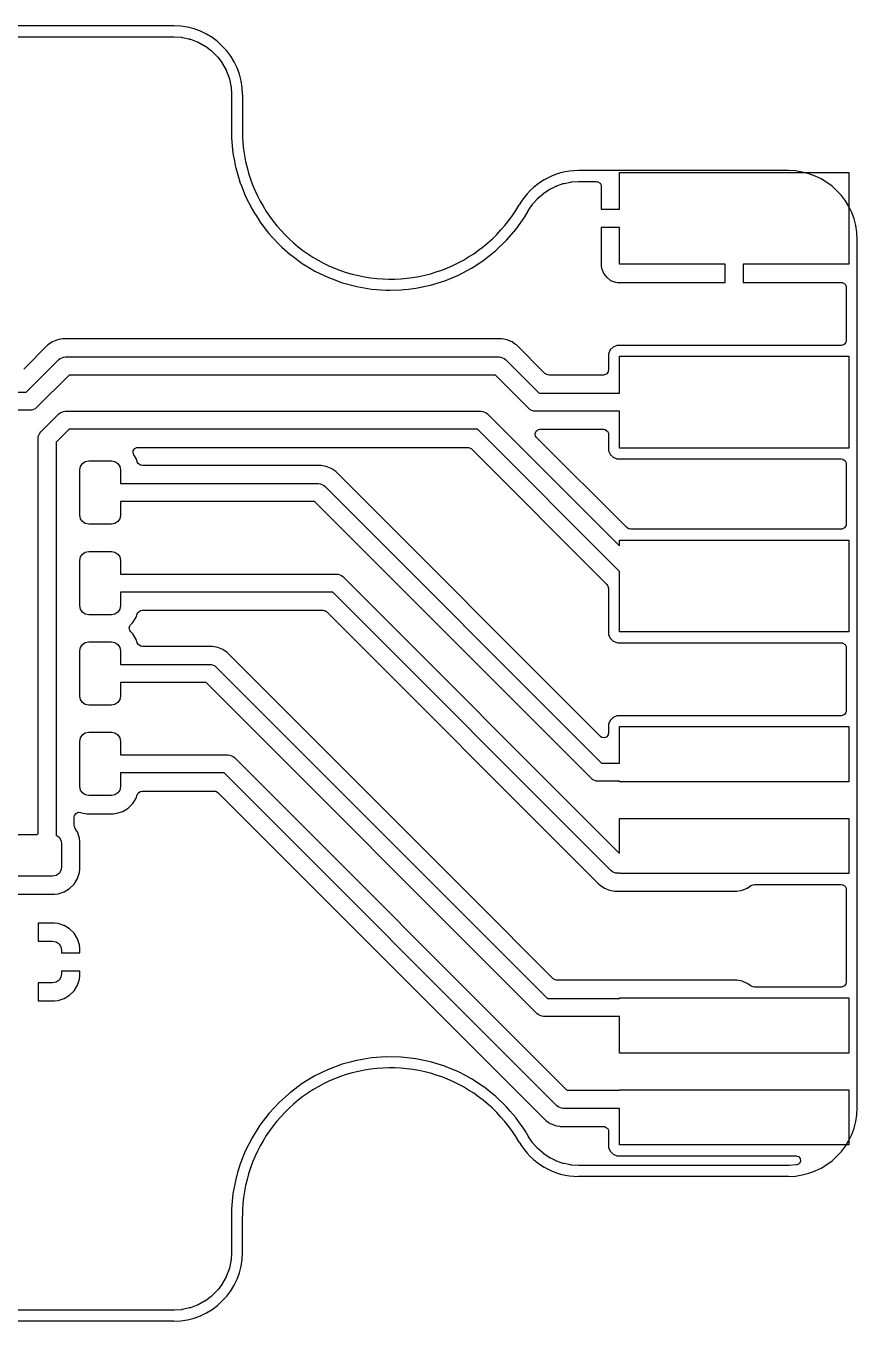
# Model space of a CAD drawing. Header units: millimetres. Extents: x 117.1 to 182.9, y -117.9 to -82.1.
# Drawn here: x 159.91 to 182.9, y -117.9 to -82.1 of the extents above; entities that cross this region are included whole.
import ezdxf

# ---------------------------------------------------------------- set-up
doc = ezdxf.new("R2010")
doc.units = ezdxf.units.MM
for name, color, linetype, lineweight, true_color in [('cut_out', 174, 'CONTINUOUS', 25, 0x000080), ('trace_in', 6, 'CONTINUOUS', 25, 0xff00ff), ('trace_out', 214, 'CONTINUOUS', 25, 0x800080)]:
    doc.layers.add(name, color=color, linetype=linetype, lineweight=lineweight, true_color=true_color)

msp = doc.modelspace()

# ---------------------------------------------------------------- linework, layer by layer
at = {"layer": 'cut_out', "linetype": 'CONTINUOUS'}
for p, q in [((164, -82.1), (136, -82.1)), ((165.9, -84), (165.9, -85)), ((181, -86.1), (175.196152, -86.1)), ((182.9, -112), (182.9, -88)), ((181, -113.9), (175.196152, -113.9)), ((165.9, -116), (165.9, -115)), ((164, -117.9), (136, -117.9))]:
    msp.add_line(p, q, dxfattribs=at)
at = {"layer": 'cut_out'}
for centre, radius, start, end in [((164, -84), 1.9, 0, 90), ((170, -85), 4.1, -180, -30.0000011), ((175.1961, -87.9999), 1.899905, 89.9984318, 150.0018236), ((181, -88), 1.9, 0, 90), ((170, -115), 4.1, 30.0000011, 180), ((181, -112), 1.9, -90, 0), ((175.1962, -111.9998), 1.9002, -149.9954969, -90.0014473), ((164, -116), 1.9, -90, 0)]:
    msp.add_arc(centre, radius, start, end, dxfattribs=at)
at = {"layer": 'trace_in', "linetype": 'CONTINUOUS'}
for p, q in [((176.325, -87.67), (175.825, -87.67)), ((175.825, -87.67), (175.825, -88.737852)), ((176.325, -88.69), (176.325, -87.67)), ((175.825, -88.737852), (175.8314, -88.79737)), ((179.25, -88.69), (176.325, -88.69)), ((179.25, -89.19), (179.25, -88.69)), ((175.8314, -88.79737), (175.831402, -88.797377)), ((175.831402, -88.797377), (175.846724, -88.838457)), ((175.846724, -88.838457), (175.881645, -88.932086)), ((175.881645, -88.932086), (175.881649, -88.932093)), ((175.881649, -88.932093), (175.922585, -88.986776)), ((175.922585, -88.986776), (175.967807, -89.047185)), ((175.967807, -89.047185), (175.967813, -89.047191)), ((175.967813, -89.047191), (175.983068, -89.058611)), ((175.983068, -89.058611), (176.082906, -89.13335)), ((176.082906, -89.13335), (176.082913, -89.133354)), ((176.082913, -89.133354), (176.21762, -89.183596)), ((176.21762, -89.183596), (176.217627, -89.183598)), ((176.217627, -89.183598), (176.224468, -89.184333)), ((176.224468, -89.184333), (176.277138, -89.189998)), ((176.277138, -89.189998), (176.277155, -89.189999)), ((176.277155, -89.189999), (176.277172, -89.19)), ((176.277172, -89.19), (179.25, -89.19)), ((160.699986, -106.9), (160.25, -106.9)), ((160.25, -106.9), (160.25, -107.4)), ((160.699991, -106.9), (160.699986, -106.9)), ((160.802694, -106.910493), (160.699991, -106.9)), ((160.802699, -106.910494), (160.802694, -106.910493)), ((160.95668, -106.961519), (160.802699, -106.910494)), ((160.969119, -106.965641), (160.95668, -106.961519)), ((160.969124, -106.965643), (160.969119, -106.965641)), ((161.118345, -107.057684), (160.969124, -106.965643)), ((160.25, -107.4), (160.65, -107.4)), ((160.65, -107.4), (160.745671, -107.41903)), ((161.242315, -107.181654), (161.118345, -107.057684)), ((161.334356, -107.330875), (161.242315, -107.181654)), ((161.334358, -107.33088), (161.334356, -107.330875)), ((161.389505, -107.497302), (161.334358, -107.33088)), ((160.745671, -107.41903), (160.826777, -107.473223)), ((160.826777, -107.473223), (160.88097, -107.554329)), ((160.88097, -107.554329), (160.9, -107.65)), ((160.9, -107.65), (160.9, -107.725)), ((160.9, -107.725), (161.399999, -107.725)), ((161.399998, -107.600013), (161.389505, -107.497302)), ((161.399999, -107.600028), (161.399998, -107.600013)), ((161.399999, -107.725), (161.399999, -107.600028)), ((160.88097, -108.395671), (160.826777, -108.476777)), ((160.9, -108.3), (160.88097, -108.395671)), ((161.4, -108.225), (160.9, -108.225)), ((160.9, -108.225), (160.9, -108.3)), ((161.334358, -108.619119), (161.389505, -108.452697)), ((161.389505, -108.452697), (161.389506, -108.45269)), ((161.389506, -108.45269), (161.399999, -108.349986)), ((161.399999, -108.349986), (161.4, -108.349973)), ((161.4, -108.349973), (161.4, -108.225)), ((160.65, -108.55), (160.25, -108.55)), ((160.25, -108.55), (160.25, -109.049999)), ((160.745671, -108.53097), (160.65, -108.55)), ((160.826777, -108.476777), (160.745671, -108.53097)), ((161.118345, -108.892315), (161.242315, -108.768345)), ((161.242315, -108.768345), (161.334356, -108.619124)), ((161.334356, -108.619124), (161.334358, -108.619119)), ((160.25, -109.049999), (160.69996, -109.049999)), ((160.69996, -109.049999), (160.699972, -109.049999)), ((160.699972, -109.049999), (160.699986, -109.049998)), ((160.699986, -109.049998), (160.802697, -109.039505)), ((160.802697, -109.039505), (160.969119, -108.984358)), ((160.969119, -108.984358), (160.969124, -108.984356)), ((160.969124, -108.984356), (161.118345, -108.892315))]:
    msp.add_line(p, q, dxfattribs=at)
at = {"layer": 'trace_out', "linetype": 'CONTINUOUS'}
for p, q in [((136.006643, -82.4005), (163.993357, -82.4005)), ((163.993357, -82.4005), (163.997782, -82.400579)), ((163.997782, -82.400579), (164.0011, -82.400697)), ((164.0011, -82.400697), (164.002207, -82.400737)), ((164.002207, -82.400737), (164.006624, -82.400973)), ((164.006624, -82.400973), (164.214386, -82.415832)), ((164.214386, -82.415832), (164.223152, -82.416775)), ((164.223152, -82.416775), (164.231936, -82.418038)), ((164.231936, -82.418038), (164.240613, -82.419604)), ((164.240613, -82.419604), (164.420566, -82.45875)), ((164.420566, -82.45875), (164.437643, -82.462465)), ((164.437643, -82.462465), (164.446206, -82.46465)), ((164.446206, -82.46465), (164.454675, -82.467136)), ((164.454675, -82.467136), (164.463064, -82.469927)), ((164.463064, -82.469927), (164.652, -82.540398)), ((164.652, -82.540398), (164.660177, -82.543785)), ((164.660177, -82.543785), (164.66823, -82.547463)), ((164.66823, -82.547463), (164.676134, -82.551421)), ((164.676134, -82.551421), (164.853082, -82.648041)), ((164.853082, -82.648041), (164.860689, -82.652554)), ((164.860689, -82.652554), (164.86812, -82.657329)), ((164.86812, -82.657329), (164.875397, -82.662381)), ((164.875397, -82.662381), (165.036798, -82.783204)), ((165.036798, -82.783204), (165.04369, -82.788758)), ((165.04369, -82.788758), (165.050379, -82.794554)), ((165.050379, -82.794554), (165.056858, -82.800586)), ((165.056858, -82.800586), (165.199412, -82.94314)), ((165.199412, -82.94314), (165.205444, -82.949619)), ((165.205444, -82.949619), (165.21124, -82.956308)), ((165.21124, -82.956308), (165.216794, -82.9632)), ((165.216794, -82.9632), (165.337608, -83.124589)), ((165.337608, -83.124589), (165.342659, -83.131863)), ((165.342659, -83.131863), (165.347449, -83.139317)), ((165.347449, -83.139317), (165.351963, -83.146927)), ((165.351963, -83.146927), (165.448577, -83.323864)), ((165.448577, -83.323864), (165.452538, -83.331775)), ((165.452538, -83.331775), (165.456211, -83.339817)), ((165.456211, -83.339817), (165.4596, -83.347998)), ((165.4596, -83.347998), (165.530065, -83.536919)), ((165.530065, -83.536919), (165.532863, -83.545328)), ((165.532863, -83.545328), (165.535349, -83.553797)), ((165.535349, -83.553797), (165.537535, -83.562364)), ((165.537535, -83.562364), (165.580389, -83.759364)), ((165.580389, -83.759364), (165.58196, -83.768066)), ((165.58196, -83.768066), (165.58322, -83.776825)), ((165.58322, -83.776825), (165.584167, -83.785634)), ((165.584167, -83.785634), (165.599026, -83.993371)), ((165.599026, -83.993371), (165.599263, -83.997791)), ((165.599263, -83.997791), (165.599421, -84.002214)), ((165.599421, -84.002214), (165.5995, -84.006641)), ((165.5995, -84.006641), (165.5995, -85.000034)), ((165.5995, -85.000034), (165.599471, -85.205878)), ((165.599471, -85.205878), (165.599471, -85.205887)), ((165.599471, -85.205887), (165.637909, -85.615812)), ((165.637909, -85.615812), (165.680781, -85.842389)), ((165.680781, -85.842389), (165.711099, -86.002622)), ((165.711099, -86.002622), (165.714462, -86.020395)), ((165.714462, -86.020395), (165.827911, -86.414184)), ((176.325, -87.17), (176.325, -86.15)), ((176.325, -86.15), (182.675, -86.15)), ((182.675, -86.15), (182.675, -88.69)), ((165.827911, -86.414184), (165.828453, -86.416064)), ((165.828453, -86.416064), (165.828456, -86.416073)), ((165.828456, -86.416073), (165.871011, -86.5245)), ((165.871011, -86.5245), (165.975674, -86.791176)), ((174.232516, -86.724276), (174.386311, -86.621512)), ((174.386311, -86.621512), (174.393129, -86.617274)), ((174.393129, -86.617274), (174.400177, -86.613204)), ((174.400177, -86.613204), (174.407285, -86.609404)), ((174.407285, -86.609404), (174.573131, -86.52762)), ((174.573131, -86.52762), (174.580514, -86.524276)), ((174.580514, -86.524276), (174.587987, -86.521181)), ((174.587987, -86.521181), (174.595571, -86.518326)), ((174.595571, -86.518326), (174.770643, -86.4589)), ((174.770643, -86.4589), (174.778386, -86.456551)), ((174.778386, -86.456551), (174.786208, -86.454455)), ((174.786208, -86.454455), (174.794083, -86.452619)), ((174.794083, -86.452619), (174.97544, -86.416549)), ((174.97544, -86.416549), (174.983412, -86.415233)), ((174.983412, -86.415233), (174.991454, -86.414174)), ((174.991454, -86.414174), (174.999498, -86.413382)), ((174.999498, -86.413382), (175.190093, -86.400895)), ((175.190093, -86.400895), (175.194143, -86.400697)), ((175.194143, -86.400697), (175.198176, -86.400565)), ((175.198176, -86.400565), (175.20221, -86.4005)), ((175.20221, -86.4005), (175.243736, -86.400502)), ((175.243736, -86.400502), (175.243736, -86.400501)), ((175.243736, -86.400501), (175.262081, -86.400502)), ((175.262081, -86.400502), (175.262102, -86.4005)), ((175.262102, -86.4005), (175.68317, -86.4005)), ((175.68317, -86.4005), (175.718106, -86.405523)), ((175.718106, -86.405523), (175.733104, -86.409927)), ((175.733104, -86.409927), (175.791855, -86.447672)), ((175.791855, -86.447672), (175.793042, -86.449041)), ((175.793042, -86.449041), (175.820518, -86.503902)), ((175.820518, -86.503902), (175.822163, -86.51146)), ((175.822163, -86.51146), (175.825, -86.537831)), ((175.825, -86.537831), (175.825, -87.17)), ((165.975674, -86.791176), (165.975675, -86.79118)), ((165.975675, -86.79118), (165.975676, -86.79118)), ((165.975676, -86.79118), (165.978877, -86.799337)), ((165.978877, -86.799337), (166.164434, -87.166904)), ((173.935186, -87.017146), (174.05712, -86.878101)), ((174.05712, -86.878101), (174.062639, -86.872209)), ((174.062639, -86.872209), (174.068377, -86.866471)), ((174.068377, -86.866471), (174.074267, -86.860954)), ((174.074267, -86.860954), (174.213291, -86.73903)), ((174.213291, -86.73903), (174.219531, -86.733909)), ((174.219531, -86.733909), (174.225973, -86.728965)), ((174.225973, -86.728965), (174.232516, -86.724276)), ((166.164434, -87.166904), (166.231351, -87.273402)), ((166.231351, -87.273402), (166.275804, -87.344148)), ((166.275804, -87.344148), (166.378973, -87.508343)), ((173.708032, -87.378557), (173.807942, -87.205451)), ((173.807942, -87.205451), (173.810023, -87.201981)), ((173.810023, -87.201981), (173.812138, -87.19858)), ((173.812138, -87.19858), (173.814309, -87.19521)), ((173.814309, -87.19521), (173.92044, -87.036364)), ((173.92044, -87.036364), (173.925126, -87.029825)), ((173.925126, -87.029825), (173.930077, -87.023372)), ((173.930077, -87.023372), (173.935186, -87.017146)), ((175.825, -87.17), (176.325, -87.17)), ((166.378973, -87.508343), (166.383499, -87.515545)), ((166.383499, -87.515545), (166.510037, -87.680451)), ((166.510037, -87.680451), (166.510038, -87.680454)), ((166.510038, -87.680454), (166.587071, -87.780844)), ((173.469765, -87.714363), (173.708032, -87.378557)), ((166.587071, -87.780844), (166.634154, -87.842203)), ((166.634154, -87.842203), (166.634159, -87.842208)), ((166.634159, -87.842208), (166.634168, -87.842218)), ((166.634168, -87.842218), (166.743859, -87.960437)), ((166.743859, -87.960437), (166.743859, -87.960438)), ((166.743859, -87.960438), (166.74386, -87.960438)), ((166.74386, -87.960438), (166.91421, -88.144033)), ((172.904644, -88.312112), (173.201187, -88.026456)), ((173.201187, -88.026456), (173.469765, -87.714363)), ((166.91421, -88.144033), (166.992867, -88.214325)), ((166.992867, -88.214325), (167.221231, -88.418403)), ((167.221231, -88.418403), (167.221234, -88.418405)), ((167.221234, -88.418405), (167.221236, -88.418407)), ((167.221236, -88.418407), (167.264043, -88.45)), ((172.582726, -88.568832), (172.904644, -88.312112)), ((167.264043, -88.45), (167.552521, -88.662908)), ((167.552521, -88.662908), (167.66661, -88.731652)), ((167.66661, -88.731652), (167.666613, -88.731654)), ((167.666613, -88.731654), (167.905196, -88.875414)), ((172.238246, -88.794377), (172.324578, -88.737852)), ((172.324578, -88.737852), (172.582726, -88.568832)), ((182.675, -88.69), (179.75, -88.69)), ((179.75, -88.69), (179.75, -89.19)), ((167.905196, -88.875414), (168.276168, -89.054065)), ((168.276168, -89.054065), (168.276171, -89.054066)), ((168.276171, -89.054066), (168.276458, -89.054204)), ((168.276458, -89.054204), (168.278098, -89.054782)), ((168.278098, -89.054782), (168.412094, -89.1045)), ((168.412094, -89.1045), (168.662188, -89.197296)), ((171.493806, -89.144343), (171.874212, -88.986774)), ((171.874212, -88.986774), (172.238246, -88.794377)), ((168.662188, -89.197296), (168.662192, -89.197297)), ((168.662192, -89.197297), (168.6622, -89.1973)), ((168.6622, -89.1973), (168.662205, -89.197301)), ((168.662205, -89.197301), (168.662258, -89.197321)), ((168.662258, -89.197321), (168.662296, -89.197333)), ((168.662296, -89.197333), (168.663077, -89.197535)), ((168.663077, -89.197535), (169.059918, -89.303869)), ((169.059918, -89.303869), (169.465849, -89.372839)), ((169.465849, -89.372839), (169.876447, -89.403609)), ((169.876447, -89.403609), (169.876449, -89.403608)), ((169.876449, -89.403608), (169.87645, -89.403609)), ((169.87645, -89.403609), (169.876463, -89.403608)), ((169.876463, -89.403608), (169.881754, -89.404005)), ((169.881754, -89.404005), (169.887366, -89.403405)), ((169.887366, -89.403405), (169.907761, -89.403023)), ((169.907761, -89.403023), (169.988722, -89.401509)), ((169.988722, -89.401509), (170.288123, -89.39591)), ((170.288123, -89.39591), (170.28813, -89.395909)), ((170.28813, -89.395909), (170.288134, -89.395909)), ((170.288134, -89.395909), (170.359223, -89.387899)), ((170.359223, -89.387899), (170.492885, -89.372839)), ((170.492885, -89.372839), (170.696873, -89.349855)), ((170.696873, -89.349855), (170.697279, -89.349811)), ((170.697279, -89.349811), (170.697562, -89.34975)), ((170.697562, -89.34975), (171.100351, -89.265708)), ((171.100351, -89.265708), (171.493806, -89.144343)), ((179.75, -89.19), (182.45767, -89.19)), ((182.45767, -89.19), (182.492606, -89.195023)), ((182.492606, -89.195023), (182.507604, -89.199427)), ((182.507604, -89.199427), (182.566355, -89.237172)), ((182.566355, -89.237172), (182.567542, -89.238541)), ((182.567542, -89.238541), (182.595018, -89.293402)), ((182.595018, -89.293402), (182.596663, -89.30096)), ((182.596663, -89.30096), (182.5995, -89.327331)), ((182.5995, -89.327331), (182.5995, -90.78767)), ((160.521578, -90.917052), (159.850287, -91.588342)), ((160.521583, -90.917048), (160.521578, -90.917052)), ((160.644491, -90.834923), (160.521583, -90.917048)), ((160.644508, -90.834913), (160.644491, -90.834923)), ((160.644517, -90.834908), (160.644508, -90.834913)), ((160.781079, -90.778344), (160.644517, -90.834908)), ((160.781096, -90.778338), (160.781079, -90.778344)), ((160.926078, -90.7495), (160.781096, -90.778338)), ((160.92608, -90.7495), (160.926078, -90.7495)), ((160.926082, -90.7495), (160.92608, -90.7495)), ((161.073917, -90.7495), (160.926082, -90.7495)), ((173.073918, -90.7495), (161.073917, -90.7495)), ((173.07392, -90.7495), (173.073918, -90.7495)), ((173.073922, -90.7495), (173.07392, -90.7495)), ((173.2189, -90.778338), (173.073922, -90.7495)), ((173.218905, -90.778339), (173.2189, -90.778338)), ((173.218907, -90.77834), (173.218905, -90.778339)), ((173.218917, -90.778343), (173.218907, -90.77834)), ((173.22832, -90.782238), (173.218917, -90.778343)), ((173.355476, -90.834906), (173.22832, -90.782238)), ((173.355488, -90.834912), (173.355476, -90.834906)), ((173.3555, -90.834919), (173.355488, -90.834912)), ((173.386282, -90.855487), (173.3555, -90.834919)), ((173.386289, -90.855492), (173.386282, -90.855487)), ((173.38631, -90.855506), (173.386289, -90.855492)), ((173.387648, -90.856399), (173.38631, -90.855506)), ((173.387648, -90.8564), (173.387648, -90.856399)), ((173.456328, -90.90229), (173.387648, -90.8564)), ((173.456331, -90.902292), (173.456328, -90.90229)), ((173.465143, -90.90818), (173.456331, -90.902292)), ((173.47842, -90.91705), (173.465143, -90.90818)), ((173.478421, -90.917052), (173.478419, -90.91705)), ((173.478419, -90.91705), (173.47842, -90.91705)), ((174.267136, -91.705769), (173.478421, -90.917052)), ((176.262255, -90.931573), (176.255012, -90.932413)), ((176.280113, -90.929502), (176.262255, -90.931573)), ((176.280127, -90.929501), (176.280113, -90.929502)), ((176.280143, -90.9295), (176.280127, -90.929501)), ((182.462168, -90.9295), (176.280143, -90.9295)), ((182.488539, -90.926663), (182.462168, -90.9295)), ((182.496097, -90.925018), (182.488539, -90.926663)), ((182.550958, -90.897542), (182.496097, -90.925018)), ((182.552327, -90.896355), (182.550958, -90.897542)), ((182.59007, -90.837612), (182.552327, -90.896355)), ((182.593353, -90.826431), (182.59007, -90.837612)), ((182.594475, -90.822612), (182.593353, -90.826431)), ((182.5995, -90.78767), (182.594475, -90.822612)), ((160.861107, -91.292133), (160.951227, -91.254804)), ((160.951227, -91.254804), (161, -91.25)), ((161, -91.25), (173, -91.25)), ((173, -91.25), (173.048773, -91.254804)), ((173.048773, -91.254804), (173.138893, -91.292133)), ((176.026589, -91.167124), (176.0245, -91.185127)), ((176.0245, -91.185127), (176.0245, -91.60767)), ((176.026844, -91.16271), (176.026589, -91.167124)), ((176.027414, -91.160005), (176.026844, -91.16271)), ((176.072793, -91.057234), (176.027414, -91.160005)), ((176.152236, -90.977792), (176.072793, -91.057234)), ((176.252303, -90.933609), (176.152236, -90.977792)), ((176.254559, -90.932547), (176.252303, -90.933609)), ((176.255005, -90.932414), (176.254559, -90.932547)), ((176.255011, -90.932413), (176.255005, -90.932414)), ((176.255012, -90.932413), (176.255011, -90.932413)), ((176.325, -92.25), (176.325, -91.23)), ((176.325, -91.23), (182.675, -91.23)), ((182.675, -91.23), (182.675, -93.77)), ((159.921446, -92.225), (160.823223, -91.323223)), ((160.823223, -91.323223), (160.861102, -91.292137)), ((160.861102, -91.292137), (160.861107, -91.292133)), ((173.138893, -91.292133), (173.138897, -91.292137)), ((173.138897, -91.292137), (173.176777, -91.323223)), ((173.176777, -91.323223), (174.103553, -92.25)), ((176.019475, -91.642614), (176.01507, -91.657612)), ((176.0245, -91.60767), (176.019475, -91.642614)), ((161.103554, -91.75), (160.201777, -92.651777)), ((172.896446, -91.75), (161.103554, -91.75)), ((173.823224, -92.676777), (172.896446, -91.75)), ((174.319881, -91.737065), (174.267136, -91.705769)), ((174.345123, -91.744477), (174.319881, -91.737065)), ((174.380059, -91.7495), (174.345123, -91.744477)), ((175.887168, -91.7495), (174.380059, -91.7495)), ((175.913539, -91.746663), (175.887168, -91.7495)), ((175.921097, -91.745018), (175.913539, -91.746663)), ((175.975958, -91.717542), (175.921097, -91.745018)), ((175.977327, -91.716355), (175.975958, -91.717542)), ((176.01507, -91.657612), (175.977327, -91.716355)), ((159.4, -92.225), (159.921446, -92.225)), ((174.103553, -92.25), (176.325, -92.25)), ((160.073773, -92.720196), (160.025, -92.725)), ((160.163893, -92.682867), (160.073773, -92.720196)), ((160.163897, -92.682862), (160.163893, -92.682867)), ((160.201777, -92.651777), (160.163897, -92.682862)), ((173.861108, -92.707868), (173.823224, -92.676777)), ((173.951228, -92.745197), (173.861108, -92.707868)), ((160.025, -92.725), (159.4, -92.725)), ((160.323223, -93.323223), (160.823223, -92.823223)), ((160.823223, -92.823223), (160.861108, -92.792132)), ((160.861108, -92.792132), (160.951228, -92.754803)), ((160.951228, -92.754803), (160.951237, -92.754803)), ((160.951237, -92.754803), (161, -92.75)), ((161, -92.75), (172.5, -92.75)), ((172.5, -92.75), (172.548773, -92.754804)), ((172.548773, -92.754804), (172.638893, -92.792133)), ((172.638893, -92.792133), (172.638897, -92.792137)), ((172.638897, -92.792137), (172.676777, -92.823223)), ((172.676777, -92.823223), (176.325, -96.471446)), ((173.951237, -92.745197), (173.951228, -92.745197)), ((174, -92.75), (173.951237, -92.745197)), ((176.325, -92.75), (174, -92.75)), ((176.325, -93.77), (176.325, -92.75)), ((160.254804, -93.451227), (160.292133, -93.361107)), ((160.292133, -93.361107), (160.292137, -93.361102)), ((160.292137, -93.361102), (160.323223, -93.323223)), ((161.103554, -93.25), (160.75, -93.603554)), ((172.396446, -93.25), (161.103554, -93.25)), ((176.325, -97.178554), (172.396446, -93.25)), ((173.994732, -93.368338), (174.019146, -93.302873)), ((174.009585, -93.436608), (173.994732, -93.368338)), ((174.011321, -93.439788), (174.009585, -93.436608)), ((174.019146, -93.302873), (174.075076, -93.261001)), ((174.075076, -93.261001), (174.078955, -93.259554)), ((174.078955, -93.259554), (174.082291, -93.258311)), ((174.082291, -93.258311), (174.125605, -93.2505)), ((174.125605, -93.2505), (175.882671, -93.2505)), ((175.882671, -93.2505), (175.917607, -93.255523)), ((175.917607, -93.255523), (175.932605, -93.259927)), ((175.932605, -93.259927), (175.991356, -93.297672)), ((175.991356, -93.297672), (175.992543, -93.299041)), ((175.992543, -93.299041), (176.020019, -93.353902)), ((176.020019, -93.353902), (176.021664, -93.36146)), ((176.021664, -93.36146), (176.024501, -93.387831)), ((176.024501, -93.387831), (176.024501, -93.814853)), ((160.25, -93.5), (160.254804, -93.451227)), ((160.25, -104.421446), (160.25, -93.5)), ((160.75, -93.603554), (160.75, -104.471922)), ((162.881147, -93.839155), (162.919998, -93.781092)), ((162.919998, -93.781092), (162.920518, -93.780658)), ((162.920518, -93.780658), (162.974739, -93.754453)), ((162.974739, -93.754453), (162.981288, -93.753092)), ((162.981288, -93.753092), (163.006511, -93.7505)), ((163.006511, -93.7505), (172.11994, -93.7505)), ((172.11994, -93.7505), (172.154872, -93.755521)), ((172.154872, -93.755521), (172.180116, -93.762934)), ((172.180116, -93.762934), (172.232862, -93.79423)), ((172.232862, -93.79423), (175.975573, -97.53694)), ((174.015007, -93.446538), (174.011321, -93.439788)), ((174.036156, -93.474788), (174.015007, -93.446538)), ((176.527137, -95.965769), (174.036156, -93.474788)), ((182.675, -93.77), (176.325, -93.77)), ((161.473223, -94.198223), (161.554329, -94.14403)), ((161.554329, -94.14403), (161.65, -94.125)), ((161.65, -94.125), (162.275, -94.125)), ((162.275, -94.125), (162.370671, -94.14403)), ((162.370671, -94.14403), (162.451777, -94.198223)), ((162.879853, -93.909013), (162.881147, -93.839155)), ((162.883515, -93.922397), (162.879853, -93.909013)), ((162.897579, -93.954766), (162.883515, -93.922397)), ((162.959814, -94.055666), (162.897579, -93.954766)), ((162.988749, -94.142988), (162.959814, -94.055666)), ((162.991762, -94.152081), (162.988749, -94.142988)), ((163.015757, -94.194282), (162.991762, -94.152081)), ((176.024501, -93.814853), (176.024502, -93.81488)), ((176.024502, -93.81488), (176.027414, -93.839993)), ((176.027414, -93.839993), (176.027546, -93.840438)), ((176.027546, -93.840438), (176.028609, -93.842696)), ((176.028609, -93.842696), (176.071394, -93.939595)), ((176.071394, -93.939595), (176.072793, -93.942764)), ((176.072793, -93.942764), (176.072794, -93.942765)), ((176.072794, -93.942765), (176.152235, -94.022206)), ((176.152235, -94.022206), (176.255009, -94.067585)), ((176.255009, -94.067585), (176.280135, -94.0705)), ((176.280135, -94.0705), (182.45767, -94.070499)), ((182.45767, -94.070499), (182.492606, -94.075522)), ((182.492606, -94.075522), (182.507604, -94.079926)), ((182.507604, -94.079926), (182.566355, -94.117671)), ((182.566355, -94.117671), (182.567542, -94.11904)), ((182.567542, -94.11904), (182.595018, -94.173901)), ((161.4, -94.375), (161.41903, -94.279329)), ((161.4, -95.625), (161.4, -94.375)), ((161.41903, -94.279329), (161.473223, -94.198223)), ((162.451777, -94.198223), (162.50597, -94.279329)), ((162.50597, -94.279329), (162.525, -94.375)), ((162.525, -94.375), (162.525, -94.75)), ((163.022705, -94.2023), (163.015757, -94.194282)), ((163.081475, -94.24007), (163.022705, -94.2023)), ((163.096474, -94.244475), (163.081475, -94.24007)), ((163.131415, -94.2495), (163.096474, -94.244475)), ((168.073918, -94.2495), (163.131415, -94.2495)), ((168.07392, -94.2495), (168.073918, -94.2495)), ((168.073922, -94.2495), (168.07392, -94.2495)), ((168.2189, -94.278338), (168.073922, -94.2495)), ((168.218905, -94.278339), (168.2189, -94.278338)), ((168.218907, -94.27834), (168.218905, -94.278339)), ((168.218917, -94.278343), (168.218907, -94.27834)), ((168.21892, -94.278344), (168.218917, -94.278343)), ((168.355484, -94.33491), (168.218919, -94.278344)), ((168.218919, -94.278344), (168.21892, -94.278344)), ((168.355486, -94.334911), (168.355484, -94.33491)), ((168.35549, -94.334913), (168.355486, -94.334911)), ((168.355493, -94.334915), (168.35549, -94.334913)), ((168.355495, -94.334916), (168.355493, -94.334915)), ((168.387564, -94.356344), (168.355495, -94.334916)), ((168.401783, -94.365845), (168.387564, -94.356344)), ((168.401785, -94.365846), (168.401783, -94.365845)), ((168.478421, -94.417052), (168.401784, -94.365846)), ((168.401784, -94.365846), (168.401785, -94.365846)), ((175.802657, -101.741288), (168.478421, -94.417052)), ((182.595018, -94.173901), (182.596663, -94.181459)), ((182.596663, -94.181459), (182.5995, -94.20783)), ((182.5995, -94.20783), (182.5995, -95.86767)), ((162.525, -94.75), (168, -94.75)), ((168, -94.75), (168.048773, -94.754804)), ((168.048773, -94.754804), (168.138893, -94.792133)), ((168.138893, -94.792133), (168.138897, -94.792137)), ((168.138897, -94.792137), (168.176777, -94.823223)), ((168.176777, -94.823223), (175.833554, -102.48)), ((167.896446, -95.25), (162.525, -95.25)), ((162.525, -95.25), (162.525, -95.625)), ((175.553223, -102.906777), (167.896446, -95.25)), ((161.41903, -95.720671), (161.4, -95.625)), ((161.473223, -95.801777), (161.41903, -95.720671)), ((161.554329, -95.85597), (161.473223, -95.801777)), ((161.65, -95.875), (161.554329, -95.85597)), ((162.275, -95.875), (161.65, -95.875)), ((162.370671, -95.85597), (162.275, -95.875)), ((162.451777, -95.801777), (162.370671, -95.85597)), ((162.50597, -95.720671), (162.451777, -95.801777)), ((162.525, -95.625), (162.50597, -95.720671)), ((182.59007, -95.917612), (182.552327, -95.976355)), ((182.593353, -95.906431), (182.59007, -95.917612)), ((182.594475, -95.902612), (182.593353, -95.906431)), ((182.5995, -95.86767), (182.594475, -95.902612)), ((176.579882, -95.997065), (176.527137, -95.965769)), ((176.605124, -96.004477), (176.579882, -95.997065)), ((176.64006, -96.0095), (176.605124, -96.004477)), ((182.462168, -96.0095), (176.64006, -96.0095)), ((182.488539, -96.006663), (182.462168, -96.0095)), ((182.496097, -96.005018), (182.488539, -96.006663)), ((182.550958, -95.977542), (182.496097, -96.005018)), ((182.552327, -95.976355), (182.550958, -95.977542)), ((161.473223, -96.698223), (161.554329, -96.64403)), ((161.554329, -96.64403), (161.65, -96.625)), ((161.65, -96.625), (162.275, -96.625)), ((162.275, -96.625), (162.370671, -96.64403)), ((162.370671, -96.64403), (162.451777, -96.698223)), ((176.325, -96.471446), (176.325, -96.31)), ((176.325, -96.31), (182.675, -96.31)), ((182.675, -96.31), (182.675, -98.85)), ((161.4, -96.875), (161.41903, -96.779329)), ((161.4, -98.125), (161.4, -96.875)), ((161.41903, -96.779329), (161.473223, -96.698223)), ((162.451777, -96.698223), (162.50597, -96.779329)), ((162.50597, -96.779329), (162.525, -96.875)), ((162.525, -96.875), (162.525, -97.25)), ((162.525, -97.25), (168.5, -97.25)), ((168.5, -97.25), (168.548773, -97.254804)), ((168.548773, -97.254804), (168.638893, -97.292133)), ((168.638893, -97.292133), (168.638897, -97.292137)), ((168.638897, -97.292137), (168.676777, -97.323223)), ((168.676777, -97.323223), (176.325, -104.971446)), ((176.325, -98.85), (176.325, -97.178554)), ((175.975573, -97.53694), (175.996723, -97.565192)), ((175.996723, -97.565192), (176.009331, -97.588281)), ((176.009331, -97.588281), (176.0245, -97.64771)), ((176.0245, -97.64771), (176.0245, -98.894849)), ((168.396446, -97.75), (162.525, -97.75)), ((162.525, -97.75), (162.525, -98.125)), ((176.093223, -105.446776), (168.396446, -97.75)), ((161.41903, -98.220671), (161.4, -98.125)), ((161.473223, -98.301777), (161.41903, -98.220671)), ((161.554329, -98.35597), (161.473223, -98.301777)), ((161.65, -98.375), (161.554329, -98.35597)), ((162.275, -98.375), (161.65, -98.375)), ((162.370671, -98.35597), (162.275, -98.375)), ((162.451777, -98.301777), (162.370671, -98.35597)), ((162.50597, -98.220671), (162.451777, -98.301777)), ((162.525, -98.125), (162.50597, -98.220671)), ((162.867712, -98.593656), (162.959814, -98.444334)), ((162.959814, -98.444334), (162.990272, -98.352414)), ((162.990272, -98.352414), (163.00603, -98.320833)), ((163.00603, -98.320833), (163.014929, -98.307981)), ((163.014929, -98.307981), (163.069275, -98.264071)), ((163.069275, -98.264071), (163.079071, -98.259998)), ((163.079071, -98.259998), (163.126668, -98.2505)), ((163.126668, -98.2505), (168.11994, -98.2505)), ((168.11994, -98.2505), (168.154872, -98.255521)), ((168.154872, -98.255521), (168.180116, -98.262934)), ((168.180116, -98.262934), (168.232862, -98.29423)), ((168.232862, -98.29423), (175.687048, -105.748415)), ((162.76816, -98.740051), (162.768289, -98.738242)), ((162.783012, -98.808311), (162.76816, -98.740051)), ((162.768289, -98.738242), (162.787655, -98.680047)), ((162.787655, -98.680047), (162.791848, -98.673523)), ((162.791848, -98.673523), (162.808465, -98.652902)), ((162.808465, -98.652902), (162.867712, -98.593656)), ((161.473223, -99.198223), (161.554329, -99.14403)), ((161.554329, -99.14403), (161.65, -99.125)), ((161.65, -99.125), (162.275, -99.125)), ((162.275, -99.125), (162.370671, -99.14403)), ((162.370671, -99.14403), (162.451777, -99.198223)), ((162.790504, -98.822032), (162.783012, -98.808311)), ((162.811656, -98.850288), (162.790504, -98.822032)), ((162.867712, -98.906344), (162.811656, -98.850288)), ((162.959814, -99.055666), (162.867712, -98.906344)), ((162.991238, -99.1505), (162.959814, -99.055666)), ((162.991762, -99.152081), (162.991238, -99.1505)), ((163.015762, -99.194289), (162.991762, -99.152081)), ((176.0245, -98.894849), (176.024502, -98.894885)), ((176.024502, -98.894885), (176.027414, -98.919993)), ((176.027414, -98.919993), (176.027546, -98.920438)), ((176.027546, -98.920438), (176.028609, -98.922696)), ((176.028609, -98.922696), (176.063933, -99.002698)), ((176.063933, -99.002698), (176.072793, -99.022764)), ((176.072793, -99.022764), (176.072794, -99.022765)), ((176.072794, -99.022765), (176.152235, -99.102206)), ((176.152235, -99.102206), (176.255009, -99.147585)), ((176.255009, -99.147585), (176.280135, -99.1505)), ((176.280135, -99.1505), (182.45767, -99.150499)), ((182.675, -98.85), (176.325, -98.85)), ((182.45767, -99.150499), (182.492606, -99.155522)), ((182.492606, -99.155522), (182.507604, -99.159926)), ((182.507604, -99.159926), (182.566355, -99.197671)), ((161.4, -99.375), (161.41903, -99.279329)), ((161.4, -100.625), (161.4, -99.375)), ((161.41903, -99.279329), (161.473223, -99.198223)), ((162.451777, -99.198223), (162.50597, -99.279329)), ((162.50597, -99.279329), (162.525, -99.375)), ((162.525, -99.375), (162.525, -99.75)), ((163.02271, -99.202306), (163.015762, -99.194289)), ((163.081475, -99.24007), (163.02271, -99.202306)), ((163.096474, -99.244475), (163.081475, -99.24007)), ((163.131415, -99.2495), (163.096474, -99.244475)), ((165.073918, -99.2495), (163.131415, -99.2495)), ((165.07392, -99.2495), (165.073918, -99.2495)), ((165.073922, -99.2495), (165.07392, -99.2495)), ((165.2189, -99.278338), (165.073922, -99.2495)), ((165.218904, -99.278339), (165.2189, -99.278338)), ((165.218907, -99.27834), (165.218904, -99.278339)), ((165.218917, -99.278343), (165.218907, -99.27834)), ((165.218921, -99.278345), (165.218917, -99.278343)), ((165.218932, -99.278348), (165.218921, -99.278345)), ((165.355493, -99.334914), (165.218932, -99.278348)), ((165.478405, -99.41704), (165.355493, -99.334914)), ((165.478414, -99.417046), (165.478405, -99.41704)), ((165.478421, -99.417052), (165.478414, -99.417046)), ((172.245309, -106.183942), (165.478421, -99.417052)), ((182.566355, -99.197671), (182.567542, -99.19904)), ((182.567542, -99.19904), (182.595018, -99.253901)), ((182.595018, -99.253901), (182.596663, -99.261459)), ((182.596663, -99.261459), (182.5995, -99.28783)), ((182.5995, -99.28783), (182.5995, -101.02567)), ((162.525, -99.75), (165, -99.75)), ((165, -99.75), (165.048773, -99.754804)), ((165.048773, -99.754804), (165.138893, -99.792133)), ((165.138893, -99.792133), (165.138897, -99.792137)), ((165.138897, -99.792137), (165.176777, -99.823223)), ((165.176777, -99.823223), (174.333554, -108.98)), ((164.896446, -100.25), (162.525, -100.25)), ((162.525, -100.25), (162.525, -100.625)), ((174.053223, -109.406777), (164.896446, -100.25)), ((161.41903, -100.720671), (161.4, -100.625)), ((161.473223, -100.801777), (161.41903, -100.720671)), ((161.554329, -100.85597), (161.473223, -100.801777)), ((161.65, -100.875), (161.554329, -100.85597)), ((162.275, -100.875), (161.65, -100.875)), ((162.370671, -100.85597), (162.275, -100.875)), ((162.451777, -100.801777), (162.370671, -100.85597)), ((162.50597, -100.720671), (162.451777, -100.801777)), ((162.525, -100.625), (162.50597, -100.720671)), ((176.072793, -101.295234), (176.027414, -101.398005)), ((176.152236, -101.215792), (176.072793, -101.295234)), ((176.252303, -101.171609), (176.152236, -101.215792)), ((176.254559, -101.170547), (176.252303, -101.171609)), ((176.255005, -101.170414), (176.254559, -101.170547)), ((176.255011, -101.170413), (176.255005, -101.170414)), ((176.255012, -101.170413), (176.255011, -101.170413)), ((176.262255, -101.169573), (176.255012, -101.170413)), ((176.280113, -101.167502), (176.262255, -101.169573)), ((176.280127, -101.167501), (176.280113, -101.167502)), ((176.280143, -101.1675), (176.280127, -101.167501)), ((182.462168, -101.1675), (176.280143, -101.1675)), ((182.488539, -101.164663), (182.462168, -101.1675)), ((182.496097, -101.163018), (182.488539, -101.164663)), ((182.550958, -101.135542), (182.496097, -101.163018)), ((182.552327, -101.134355), (182.550958, -101.135542)), ((182.59007, -101.075612), (182.552327, -101.134355)), ((182.594475, -101.060614), (182.59007, -101.075612)), ((182.5995, -101.02567), (182.594475, -101.060614)), ((161.473223, -101.698223), (161.554329, -101.64403)), ((161.554329, -101.64403), (161.65, -101.625)), ((161.65, -101.625), (162.275, -101.625)), ((162.275, -101.625), (162.370671, -101.64403)), ((162.370671, -101.64403), (162.451777, -101.698223)), ((176.0245, -101.645939), (176.019476, -101.680877)), ((176.026589, -101.405124), (176.0245, -101.423127)), ((176.0245, -101.423127), (176.0245, -101.645939)), ((176.026844, -101.40071), (176.026589, -101.405124)), ((176.027414, -101.398005), (176.026844, -101.40071)), ((176.325, -102.48), (176.325, -101.468)), ((176.325, -101.468), (182.675, -101.468)), ((182.675, -101.468), (182.675, -102.992)), ((161.4, -101.875), (161.41903, -101.779329)), ((161.4, -103.125), (161.4, -101.875)), ((161.41903, -101.779329), (161.473223, -101.698223)), ((162.451777, -101.698223), (162.50597, -101.779329)), ((162.50597, -101.779329), (162.525, -101.875)), ((162.525, -101.875), (162.525, -102.25)), ((175.838829, -101.766402), (175.802657, -101.741288)), ((175.845807, -101.769589), (175.838829, -101.766402)), ((175.914957, -101.77953), (175.845807, -101.769589)), ((175.978514, -101.750507), (175.914957, -101.77953)), ((176.016289, -101.69173), (175.978514, -101.750507)), ((176.019476, -101.680877), (176.016289, -101.69173)), ((162.525, -102.25), (165.5, -102.25)), ((165.5, -102.25), (165.548773, -102.254804)), ((165.548773, -102.254804), (165.638893, -102.292133)), ((165.638893, -102.292133), (165.638897, -102.292137)), ((165.638897, -102.292137), (165.676777, -102.323223)), ((165.676777, -102.323223), (174.873553, -111.52)), ((175.833554, -102.48), (176.325, -102.48)), ((165.396446, -102.75), (162.525, -102.75)), ((162.525, -102.75), (162.525, -103.125)), ((174.593224, -111.946777), (165.396446, -102.75)), ((175.591108, -102.937868), (175.553223, -102.906777)), ((175.643899, -102.959734), (175.591108, -102.937868)), ((175.681227, -102.975196), (175.643899, -102.959734)), ((175.73, -102.98), (175.681227, -102.975196)), ((176.325, -102.98), (175.73, -102.98)), ((176.325, -102.992), (176.325, -102.98)), ((182.675, -102.992), (176.325, -102.992)), ((161.41903, -103.220671), (161.4, -103.125)), ((161.473223, -103.301777), (161.41903, -103.220671)), ((161.554329, -103.35597), (161.473223, -103.301777)), ((161.65, -103.375), (161.554329, -103.35597)), ((162.275, -103.375), (161.65, -103.375)), ((162.370671, -103.35597), (162.275, -103.375)), ((162.451777, -103.301777), (162.370671, -103.35597)), ((162.50597, -103.220671), (162.451777, -103.301777)), ((162.525, -103.125), (162.50597, -103.220671)), ((162.867712, -103.593656), (162.959814, -103.444334)), ((162.959814, -103.444334), (162.990272, -103.352414)), ((162.990272, -103.352414), (163.00603, -103.320833)), ((163.00603, -103.320833), (163.014929, -103.307981)), ((163.014929, -103.307981), (163.069275, -103.264071)), ((163.069275, -103.264071), (163.079071, -103.259998)), ((163.079071, -103.259998), (163.126668, -103.2505)), ((163.126668, -103.2505), (165.11994, -103.2505)), ((165.11994, -103.2505), (165.154872, -103.255521)), ((165.154872, -103.255521), (165.180116, -103.262934)), ((165.180116, -103.262934), (165.232862, -103.29423)), ((165.232862, -103.29423), (174.291582, -112.352951)), ((162.427797, -103.864999), (162.594334, -103.809814)), ((162.594334, -103.809814), (162.743656, -103.717712)), ((162.743656, -103.717712), (162.867712, -103.593656)), ((161.2505, -103.972798), (161.255522, -103.937865)), ((161.2505, -104.191562), (161.2505, -103.972798)), ((161.255522, -103.937865), (161.259433, -103.924546)), ((161.259433, -103.924546), (161.297206, -103.865769)), ((161.297206, -103.865769), (161.360758, -103.836744)), ((161.360758, -103.836744), (161.367533, -103.83577)), ((161.367533, -103.83577), (161.424181, -103.840802)), ((161.424181, -103.840802), (161.497203, -103.864999)), ((161.497203, -103.864999), (161.599991, -103.8755)), ((161.599991, -103.8755), (162.325008, -103.875499)), ((162.325008, -103.875499), (162.325016, -103.875498)), ((162.325016, -103.875498), (162.325019, -103.875498)), ((162.325019, -103.875498), (162.325023, -103.875497)), ((162.325023, -103.875497), (162.325323, -103.875478)), ((162.325323, -103.875478), (162.326361, -103.87536)), ((162.326361, -103.87536), (162.387308, -103.869135)), ((162.387308, -103.869135), (162.427797, -103.864999)), ((176.325, -104.971446), (176.325, -104.008)), ((176.325, -104.008), (182.675, -104.008)), ((182.675, -104.008), (182.675, -105.532)), ((159.35, -104.45), (160.221446, -104.45)), ((160.221446, -104.45), (160.25, -104.421446)), ((160.75, -104.471922), (160.826777, -104.523223)), ((160.826777, -104.523223), (160.88097, -104.604329)), ((161.255203, -104.225389), (161.2505, -104.191562)), ((161.264257, -104.257314), (161.255203, -104.225389)), ((161.27801, -104.288572), (161.264257, -104.257314)), ((161.303974, -104.330667), (161.27801, -104.288572)), ((161.303976, -104.330669), (161.303974, -104.330667)), ((161.320761, -104.357882), (161.303976, -104.330669)), ((161.334814, -104.380666), (161.320761, -104.357882)), ((161.373431, -104.497204), (161.334814, -104.380666)), ((161.389998, -104.5472), (161.373431, -104.497204)), ((160.88097, -104.604329), (160.9, -104.7)), ((160.9, -104.7), (160.9, -105.35)), ((161.389999, -104.547203), (161.389998, -104.5472)), ((161.400437, -104.649388), (161.389999, -104.547203)), ((161.400499, -104.649992), (161.400437, -104.649388)), ((161.4005, -105.400009), (161.400499, -104.649992)), ((160.65, -105.6), (159.35, -105.6)), ((160.745671, -105.58097), (160.65, -105.6)), ((160.826777, -105.526777), (160.745671, -105.58097)), ((160.88097, -105.445671), (160.826777, -105.526777)), ((160.9, -105.35), (160.88097, -105.445671)), ((161.334814, -105.669334), (161.389999, -105.502797)), ((161.389999, -105.502797), (161.4005, -105.400009)), ((176.131102, -105.477862), (176.093223, -105.446776)), ((176.131107, -105.477867), (176.131102, -105.477862)), ((176.221227, -105.515196), (176.131107, -105.477867)), ((176.27, -105.52), (176.221227, -105.515196)), ((176.325, -105.52), (176.27, -105.52)), ((176.325, -105.532), (176.325, -105.52)), ((182.675, -105.532), (176.325, -105.532)), ((160.969334, -106.034814), (161.118656, -105.942712)), ((161.118656, -105.942712), (161.242712, -105.818656)), ((161.242712, -105.818656), (161.334814, -105.669334)), ((175.687048, -105.748415), (175.75163, -105.812997)), ((175.75163, -105.812997), (175.791581, -105.852949)), ((175.791581, -105.852949), (175.791589, -105.852955)), ((175.791589, -105.852955), (175.914481, -105.935069)), ((175.914481, -105.935069), (175.914485, -105.935071)), ((175.914485, -105.935071), (175.914498, -105.93508)), ((175.914498, -105.93508), (175.914511, -105.935087)), ((175.914511, -105.935087), (176.047234, -105.990062)), ((179.718913, -105.991658), (179.837084, -105.94271)), ((179.837084, -105.94271), (179.848959, -105.937791)), ((179.848959, -105.937791), (179.851742, -105.936821)), ((179.851742, -105.936821), (179.853179, -105.936156)), ((179.853179, -105.936156), (179.857849, -105.934108)), ((179.857849, -105.934108), (179.867106, -105.930273)), ((179.867106, -105.930273), (179.875991, -105.921388)), ((179.875991, -105.921388), (179.962925, -105.8633)), ((179.962925, -105.8633), (179.994762, -105.848068)), ((179.994762, -105.848068), (180.026396, -105.838164)), ((180.026396, -105.838164), (180.063447, -105.832499)), ((180.063447, -105.832499), (182.45767, -105.832499)), ((182.45767, -105.832499), (182.492606, -105.837522)), ((182.492606, -105.837522), (182.507604, -105.841926)), ((182.507604, -105.841926), (182.566355, -105.879671)), ((182.566355, -105.879671), (182.567542, -105.88104)), ((182.567542, -105.88104), (182.595018, -105.935901)), ((182.595018, -105.935901), (182.596663, -105.943459)), ((182.596663, -105.943459), (182.5995, -105.96983)), ((159.299991, -106.1005), (160.700008, -106.100499)), ((160.700008, -106.100499), (160.802797, -106.089999)), ((160.802797, -106.089999), (160.969334, -106.034814)), ((174.497136, -108.435769), (172.245309, -106.183942)), ((176.047234, -105.990062), (176.051087, -105.991658)), ((176.051087, -105.991658), (176.051089, -105.991658)), ((176.051089, -105.991658), (176.051091, -105.991659)), ((176.051091, -105.991659), (176.196076, -106.0205)), ((176.196076, -106.0205), (176.196079, -106.0205)), ((176.196079, -106.0205), (176.196082, -106.0205)), ((176.196082, -106.0205), (179.57392, -106.0205)), ((179.57392, -106.0205), (179.671462, -106.001096)), ((179.671462, -106.001096), (179.718913, -105.991658)), ((182.5995, -105.96983), (182.5995, -108.52567)), ((174.549881, -108.467065), (174.497136, -108.435769)), ((174.575123, -108.474477), (174.549881, -108.467065)), ((174.610059, -108.4795), (174.575123, -108.474477)), ((179.573918, -108.4795), (174.610059, -108.4795)), ((179.57392, -108.4795), (179.573918, -108.4795)), ((179.573922, -108.4795), (179.57392, -108.4795)), ((179.7189, -108.508338), (179.573922, -108.4795)), ((179.718905, -108.508339), (179.7189, -108.508338)), ((179.718907, -108.50834), (179.718905, -108.508339)), ((179.718917, -108.508343), (179.718907, -108.50834)), ((179.71892, -108.508344), (179.718917, -108.508343)), ((179.855481, -108.564908), (179.718919, -108.508344)), ((179.718919, -108.508344), (179.71892, -108.508344)), ((179.855488, -108.564912), (179.855481, -108.564908)), ((179.855501, -108.564919), (179.855488, -108.564912)), ((179.963771, -108.637263), (179.855501, -108.564919)), ((179.997725, -108.653137), (179.963771, -108.637263)), ((180.029534, -108.662477), (179.997725, -108.653137)), ((180.064469, -108.6675), (180.029534, -108.662477)), ((182.462168, -108.6675), (180.064469, -108.6675)), ((182.488539, -108.664663), (182.462168, -108.6675)), ((182.496097, -108.663018), (182.488539, -108.664663)), ((182.550958, -108.635542), (182.496097, -108.663018)), ((182.552327, -108.634355), (182.550958, -108.635542)), ((182.59007, -108.575612), (182.552327, -108.634355)), ((182.594475, -108.560614), (182.59007, -108.575612)), ((182.5995, -108.52567), (182.594475, -108.560614)), ((174.333554, -108.98), (176.325, -108.98)), ((176.325, -108.98), (176.325, -108.968)), ((176.325, -108.968), (182.675, -108.968)), ((182.675, -108.968), (182.675, -110.492)), ((174.091102, -109.437862), (174.053223, -109.406777)), ((174.091107, -109.437867), (174.091102, -109.437862)), ((174.181227, -109.475196), (174.091107, -109.437867)), ((174.23, -109.48), (174.181227, -109.475196)), ((176.325, -109.48), (174.23, -109.48)), ((176.325, -110.492), (176.325, -109.48)), ((169.876423, -110.59639), (169.465853, -110.627159)), ((169.876443, -110.59639), (169.876423, -110.59639)), ((169.876457, -110.59639), (169.876443, -110.59639)), ((169.876473, -110.59639), (169.876457, -110.59639)), ((170.28809, -110.604087), (169.876473, -110.59639)), ((170.288128, -110.604089), (170.28809, -110.604087)), ((170.288143, -110.604091), (170.288128, -110.604089)), ((170.697233, -110.650183), (170.288143, -110.604091)), ((182.675, -110.492), (176.325, -110.492)), ((168.275352, -110.946327), (167.905196, -111.124586)), ((168.276031, -110.945993), (168.275352, -110.946327)), ((168.27619, -110.945924), (168.276031, -110.945993)), ((168.662176, -110.802706), (168.27619, -110.945924)), ((168.9175, -110.734292), (168.662176, -110.802706)), ((169.054157, -110.697673), (168.9175, -110.734292)), ((169.0542, -110.697663), (169.054157, -110.697673)), ((169.059918, -110.696131), (169.0542, -110.697663)), ((169.059921, -110.69613), (169.059918, -110.696131)), ((169.059927, -110.696129), (169.059921, -110.69613)), ((169.063613, -110.695502), (169.059927, -110.696129)), ((169.063638, -110.695497), (169.063613, -110.695502)), ((169.465853, -110.627159), (169.063638, -110.695497)), ((170.697269, -110.650188), (170.697233, -110.650183)), ((170.697283, -110.65019), (170.697269, -110.650188)), ((171.100353, -110.734292), (170.697283, -110.65019)), ((171.493786, -110.85565), (171.100353, -110.734292)), ((171.493817, -110.855661), (171.493786, -110.85565)), ((171.533446, -110.872076), (171.493817, -110.855661)), ((171.874207, -111.013223), (171.533446, -110.872076)), ((167.552521, -111.33709), (167.226413, -111.57777)), ((167.905196, -111.124586), (167.552521, -111.33709)), ((171.874211, -111.013225), (171.874207, -111.013223)), ((172.084914, -111.124584), (171.874211, -111.013225)), ((172.23823, -111.205613), (172.084914, -111.124584)), ((172.238233, -111.205615), (172.23823, -111.205613)), ((172.238241, -111.20562), (172.238233, -111.205615)), ((172.238246, -111.205623), (172.238241, -111.20562)), ((172.582726, -111.431168), (172.238246, -111.205623)), ((167.181655, -111.616964), (166.914212, -111.855964)), ((167.181657, -111.616962), (167.181655, -111.616964)), ((167.214033, -111.588027), (167.181657, -111.616962)), ((167.214071, -111.587995), (167.214033, -111.588027)), ((167.221231, -111.581597), (167.214071, -111.587995)), ((167.221232, -111.581595), (167.221231, -111.581597)), ((167.221238, -111.581591), (167.221232, -111.581595)), ((167.226394, -111.577785), (167.221238, -111.581591)), ((167.226413, -111.57777), (167.226394, -111.577785)), ((172.6011, -111.445821), (172.582726, -111.431168)), ((172.657504, -111.490801), (172.6011, -111.445821)), ((172.657506, -111.490803), (172.657504, -111.490801)), ((172.76656, -111.57777), (172.657506, -111.490803)), ((172.904644, -111.687887), (172.76656, -111.57777)), ((172.904647, -111.68789), (172.904644, -111.687887)), ((173.201194, -111.97355), (172.904647, -111.68789)), ((174.873553, -111.52), (176.325, -111.52)), ((176.325, -111.52), (176.325, -111.508)), ((176.325, -111.508), (182.675, -111.508)), ((182.675, -111.508), (182.675, -113.032)), ((166.914212, -111.855964), (166.635734, -112.156094)), ((173.304943, -112.094111), (173.201194, -111.97355)), ((174.631108, -111.977868), (174.593224, -111.946777)), ((174.721228, -112.015197), (174.631108, -111.977868)), ((174.721237, -112.015197), (174.721228, -112.015197)), ((174.77, -112.02), (174.721237, -112.015197)), ((176.325, -112.02), (174.77, -112.02)), ((176.325, -113.032), (176.325, -112.02)), ((166.634153, -112.157797), (166.383494, -112.48446)), ((166.634768, -112.157095), (166.634153, -112.157797)), ((166.635734, -112.156094), (166.634768, -112.157095)), ((173.304944, -112.094112), (173.304943, -112.094111)), ((173.466741, -112.282123), (173.304944, -112.094112)), ((173.467382, -112.282813), (173.466741, -112.282123)), ((173.469418, -112.285225), (173.467382, -112.282813)), ((173.469922, -112.285817), (173.469418, -112.285225)), ((173.470818, -112.28712), (173.469922, -112.285817)), ((173.588829, -112.453442), (173.470818, -112.28712)), ((174.291582, -112.352951), (174.291585, -112.352953)), ((174.291585, -112.352953), (174.291586, -112.352954)), ((174.291586, -112.352954), (174.316728, -112.369752)), ((174.316728, -112.369752), (174.358071, -112.397376)), ((174.358071, -112.397376), (174.358074, -112.397378)), ((174.358074, -112.397378), (174.414498, -112.43508)), ((166.383491, -112.484463), (166.164436, -112.833091)), ((166.383494, -112.48446), (166.383491, -112.484463)), ((173.708032, -112.621443), (173.588829, -112.453442)), ((173.708038, -112.621453), (173.708032, -112.621443)), ((173.73735, -112.67224), (173.708038, -112.621453)), ((173.737351, -112.672241), (173.73735, -112.67224)), ((173.807908, -112.794488), (173.737351, -112.672241)), ((174.414498, -112.43508), (174.414511, -112.435087)), ((174.414511, -112.435087), (174.452038, -112.450631)), ((174.452038, -112.450631), (174.452039, -112.450631)), ((174.452039, -112.450631), (174.551088, -112.491659)), ((174.551088, -112.491659), (174.589453, -112.49929)), ((174.589453, -112.49929), (174.667237, -112.514763)), ((174.667237, -112.514763), (174.686425, -112.518579)), ((174.686425, -112.518579), (174.686443, -112.518582)), ((174.686443, -112.518582), (174.686468, -112.518587)), ((174.686468, -112.518587), (174.696081, -112.5205)), ((174.696081, -112.5205), (174.696082, -112.5205)), ((174.696082, -112.5205), (174.696083, -112.5205)), ((174.696083, -112.5205), (174.843918, -112.5205)), ((174.843918, -112.5205), (175.882671, -112.5205)), ((175.882671, -112.5205), (175.917607, -112.525523)), ((175.917607, -112.525523), (175.932605, -112.529927)), ((175.932605, -112.529927), (175.991356, -112.567672)), ((175.991356, -112.567672), (175.992543, -112.569041)), ((175.992543, -112.569041), (176.020019, -112.623902)), ((176.020019, -112.623902), (176.021664, -112.63146)), ((176.021664, -112.63146), (176.024501, -112.657831)), ((176.024501, -112.657831), (176.024501, -113.076856)), ((166.164436, -112.833091), (165.978871, -113.200675)), ((173.809967, -112.797925), (173.807908, -112.794488)), ((173.812163, -112.801455), (173.809967, -112.797925)), ((173.8143, -112.80477), (173.812163, -112.801455)), ((173.861496, -112.875397), (173.8143, -112.80477)), ((173.920412, -112.963562), (173.861496, -112.875397)), ((173.925131, -112.970147), (173.920412, -112.963562)), ((173.930062, -112.976574), (173.925131, -112.970147)), ((173.935215, -112.982853), (173.930062, -112.976574)), ((174.039703, -113.101993), (173.935215, -112.982853)), ((174.057115, -113.121846), (174.039703, -113.101993)), ((174.062648, -113.127753), (174.057115, -113.121846)), ((174.068393, -113.133498), (174.062648, -113.127753)), ((176.024501, -113.076856), (176.024502, -113.076882)), ((176.024502, -113.076882), (176.027148, -113.099705)), ((176.027148, -113.099705), (176.027414, -113.101993)), ((176.027414, -113.101993), (176.027546, -113.102438)), ((176.027546, -113.102438), (176.028609, -113.104696)), ((176.028609, -113.104696), (176.071815, -113.20255)), ((182.675, -113.032), (176.325, -113.032)), ((165.978871, -113.200675), (165.828458, -113.583919)), ((174.074298, -113.139027), (174.068393, -113.133498)), ((174.213279, -113.260907), (174.074298, -113.139027)), ((174.219556, -113.266058), (174.213279, -113.260907)), ((174.225992, -113.270996), (174.219556, -113.266058)), ((174.232583, -113.275718), (174.225992, -113.270996)), ((174.386284, -113.378417), (174.232583, -113.275718)), ((174.393177, -113.382704), (174.386284, -113.378417)), ((174.400194, -113.386755), (174.393177, -113.382704)), ((174.407347, -113.390578), (174.400194, -113.386755)), ((174.573128, -113.472333), (174.407347, -113.390578)), ((174.580516, -113.475681), (174.573128, -113.472333)), ((174.587997, -113.47878), (174.580516, -113.475681)), ((174.595592, -113.481639), (174.587997, -113.47878)), ((174.686643, -113.512548), (174.595592, -113.481639)), ((176.071815, -113.20255), (176.072793, -113.204764)), ((176.072793, -113.204764), (176.072794, -113.204765)), ((176.072794, -113.204765), (176.152235, -113.284206)), ((176.152235, -113.284206), (176.255009, -113.329585)), ((176.255009, -113.329585), (176.280135, -113.3325)), ((176.280135, -113.3325), (181.208975, -113.332499)), ((181.208975, -113.332499), (181.230326, -113.338768)), ((181.230326, -113.338768), (181.28187, -113.3539)), ((181.28187, -113.3539), (181.327627, -113.406701)), ((181.337575, -113.475859), (181.308554, -113.539416)), ((181.327627, -113.406701), (181.337575, -113.475859)), ((165.767002, -113.797235), (165.732636, -113.91652)), ((165.82623, -113.591649), (165.767002, -113.797235)), ((165.826672, -113.589631), (165.82623, -113.591649)), ((165.828455, -113.583926), (165.826672, -113.589631)), ((165.828458, -113.583919), (165.828455, -113.583926)), ((174.770659, -113.541069), (174.686643, -113.512548)), ((174.778423, -113.543424), (174.770659, -113.541069)), ((174.786231, -113.545516), (174.778423, -113.543424)), ((174.794127, -113.547358), (174.786231, -113.545516)), ((174.975447, -113.583431), (174.794127, -113.547358)), ((174.983448, -113.584752), (174.975447, -113.583431)), ((174.991486, -113.58581), (174.983448, -113.584752)), ((174.99955, -113.586604), (174.991486, -113.58581)), ((175.190093, -113.599101), (174.99955, -113.586604)), ((175.194122, -113.599299), (175.190093, -113.599101)), ((175.198204, -113.599433), (175.194122, -113.599299)), ((175.202243, -113.5995), (175.198204, -113.599433)), ((180.993356, -113.5995), (175.202243, -113.5995)), ((180.997778, -113.599421), (180.993356, -113.5995)), ((181.002206, -113.599262), (180.997778, -113.599421)), ((181.006622, -113.599026), (181.002206, -113.599262)), ((181.023369, -113.597828), (181.006622, -113.599026)), ((181.214371, -113.584166), (181.023368, -113.597827)), ((181.023368, -113.597827), (181.023369, -113.597828)), ((181.223164, -113.583221), (181.214371, -113.584166)), ((181.230623, -113.582149), (181.223164, -113.583221)), ((181.280028, -113.563722), (181.230623, -113.582149)), ((181.281881, -113.562531), (181.280028, -113.563722)), ((181.308554, -113.539416), (181.281881, -113.562531)), ((165.714459, -113.979616), (165.637909, -114.384186)), ((165.725333, -113.941873), (165.714459, -113.979616)), ((165.732636, -113.91652), (165.725333, -113.941873)), ((165.637909, -114.384186), (165.599471, -114.794111)), ((165.599471, -114.794111), (165.599471, -114.79412)), ((165.599471, -114.79412), (165.5995, -114.999501)), ((165.5995, -114.999501), (165.5995, -115.993357)), ((165.580389, -116.240634), (165.537535, -116.437634)), ((165.58196, -116.231932), (165.580389, -116.240634)), ((165.58322, -116.223173), (165.58196, -116.231932)), ((165.584167, -116.214364), (165.58322, -116.223173)), ((165.599026, -116.006627), (165.584167, -116.214364)), ((165.599263, -116.002207), (165.599026, -116.006627)), ((165.599421, -115.997784), (165.599263, -116.002207)), ((165.5995, -115.993357), (165.599421, -115.997784)), ((165.448577, -116.676134), (165.351963, -116.853071)), ((165.452538, -116.668223), (165.448577, -116.676134)), ((165.456211, -116.660181), (165.452538, -116.668223)), ((165.4596, -116.652), (165.456211, -116.660181)), ((165.530065, -116.463079), (165.4596, -116.652)), ((165.532863, -116.45467), (165.530065, -116.463079)), ((165.535349, -116.446201), (165.532863, -116.45467)), ((165.537535, -116.437634), (165.535349, -116.446201)), ((165.199412, -117.056858), (165.056858, -117.199412)), ((165.205444, -117.050379), (165.199412, -117.056858)), ((165.21124, -117.04369), (165.205444, -117.050379)), ((165.216794, -117.036799), (165.21124, -117.04369)), ((165.337607, -116.875412), (165.216794, -117.036799)), ((165.34266, -116.868134), (165.337607, -116.875412)), ((165.347451, -116.860678), (165.34266, -116.868134)), ((165.351963, -116.853071), (165.347451, -116.860678)), ((164.853071, -117.351963), (164.676134, -117.448577)), ((164.860678, -117.347451), (164.853071, -117.351963)), ((164.868134, -117.34266), (164.860678, -117.347451)), ((164.875412, -117.337607), (164.868134, -117.34266)), ((165.036799, -117.216794), (164.875412, -117.337607)), ((165.04369, -117.21124), (165.036799, -117.216794)), ((165.050379, -117.205444), (165.04369, -117.21124)), ((165.056858, -117.199412), (165.050379, -117.205444)), ((163.993356, -117.5995), (136.006643, -117.5995)), ((163.997778, -117.599421), (163.993356, -117.5995)), ((164.002206, -117.599262), (163.997778, -117.599421)), ((164.006622, -117.599026), (164.002206, -117.599262)), ((164.023369, -117.597828), (164.006622, -117.599026)), ((164.214363, -117.584167), (164.023368, -117.597827)), ((164.023368, -117.597827), (164.023369, -117.597828)), ((164.22317, -117.58322), (164.214363, -117.584167)), ((164.23193, -117.58196), (164.22317, -117.58322)), ((164.240634, -117.580389), (164.23193, -117.58196)), ((164.437634, -117.537535), (164.240634, -117.580389)), ((164.446201, -117.535349), (164.437634, -117.537535)), ((164.45467, -117.532863), (164.446201, -117.535349)), ((164.463079, -117.530065), (164.45467, -117.532863)), ((164.652, -117.4596), (164.463079, -117.530065)), ((164.660181, -117.456211), (164.652, -117.4596)), ((164.668223, -117.452538), (164.660181, -117.456211)), ((164.676134, -117.448577), (164.668223, -117.452538))]:
    msp.add_line(p, q, dxfattribs=at)

doc.saveas('drawing.dxf')
